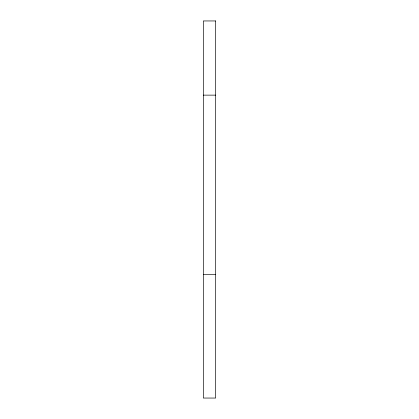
<?xml version="1.0" encoding="UTF-8"?>
<svg xmlns="http://www.w3.org/2000/svg" width="419" height="419" viewBox="0 0 419 419"><rect width="100%" height="100%" fill="white"/><g stroke="black" fill="none" stroke-linecap="round" stroke-linejoin="round"><path stroke-width="0.63" d="M203.32 95.134L215.68 95.134M203.32 274.408L215.68 274.408M215.68 20.95L203.32 20.95L203.32 398.05L215.68 398.05L215.68 20.95"/></g></svg>
